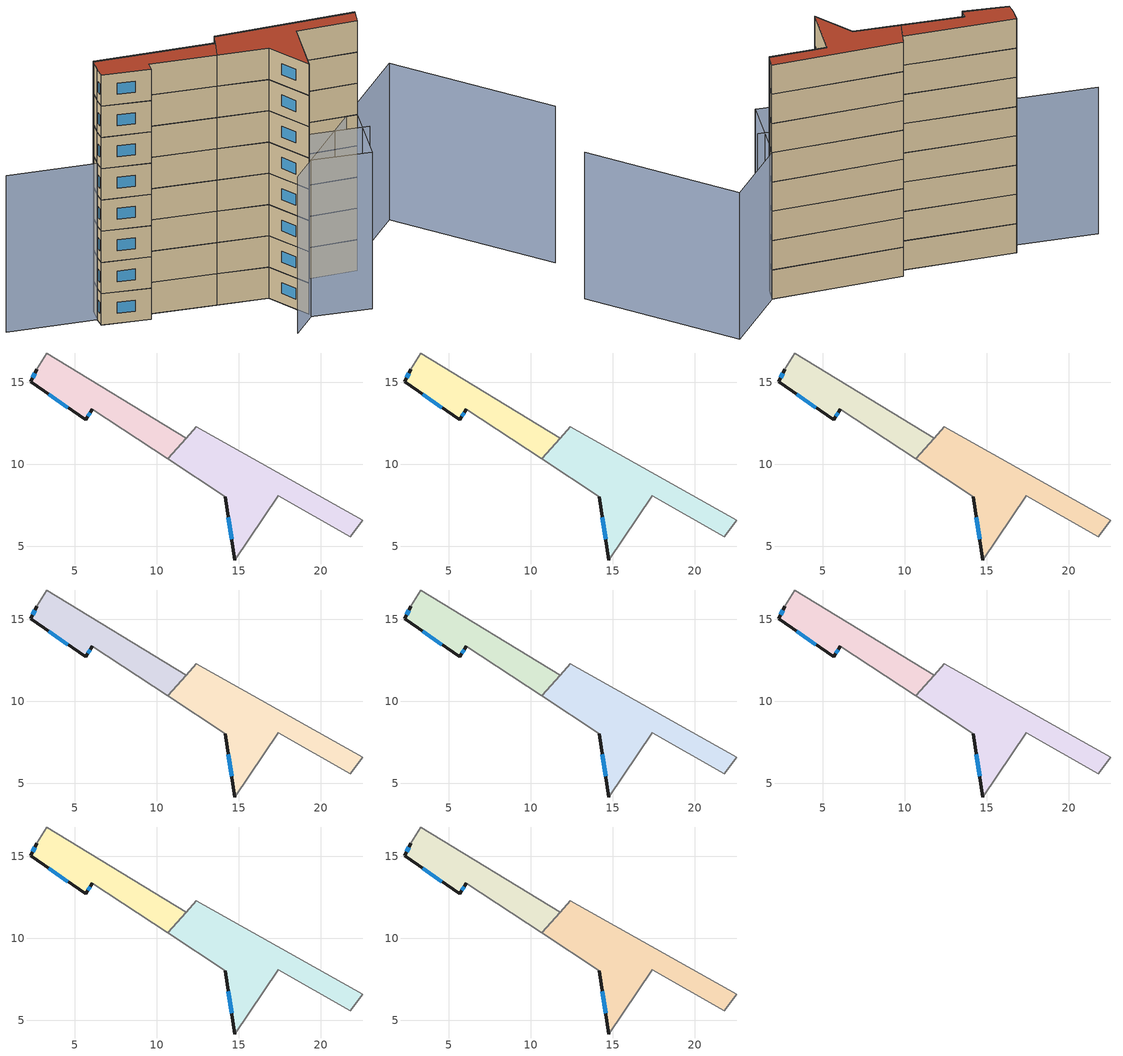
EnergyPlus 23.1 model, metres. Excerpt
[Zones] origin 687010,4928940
cfd7e46977343eb5_F0_dwelling_0
 floor ground (EU_floor_Construction): 10.68,10.32 11.81,11.59 3.3,16.78 2.68,15.78 2.34,15.02 5.67,12.7 6.07,13.35 z0
 wall outside (EU_wall_Construction): 6.07,13.35 5.67,12.7 2.34,15.02 2.68,15.78 z0:3
 wall adiabatic (EU_wall_Construction): 10.68,10.32 6.07,13.35 / 2.68,15.78 3.3,16.78 11.81,11.59 z0:3
 wall to cfd7e46977343eb5_F0_dwelling_1 (EU_wall_Construction): 11.81,11.59 10.68,10.32 z0:3
 window (EU_Window_Construction): 5.94,13.14 5.8,12.91 / 4.58,13.45 3.42,14.26 / 2.45,15.27 2.57,15.53 z0.98:2.02
cfd7e46977343eb5_F0_dwelling_1
 floor ground (EU_floor_Construction): 21.8,5.59 22.55,6.59 12.43,12.28 10.68,10.32 14.19,8.02 14.77,4.16 17.42,8.09 z0
 wall outside (EU_wall_Construction): 14.77,4.16 14.19,8.02 z0:3
 wall adiabatic (EU_wall_Construction): 11.82,11.59 12.43,12.28 22.55,6.59 21.8,5.59 17.42,8.09 14.77,4.16 / 14.19,8.02 10.68,10.32 z0:3
 window (EU_Window_Construction): 14.58,5.42 14.37,6.76 z0.98:2.02
cfd7e46977343eb5_F1_dwelling_0
 floor to cfd7e46977343eb5_F0_dwelling_0 (EU_floor_Construction): 10.68,10.32 11.81,11.59 3.3,16.78 2.68,15.78 2.34,15.02 5.67,12.7 6.07,13.35 z3
 wall outside (EU_wall_Construction): 6.07,13.35 5.67,12.7 2.34,15.02 2.68,15.78 z3:6
 wall adiabatic (EU_wall_Construction): 10.68,10.32 6.07,13.35 / 2.68,15.78 3.3,16.78 11.81,11.59 z3:6
 wall to cfd7e46977343eb5_F1_dwelling_1 (EU_wall_Construction): 11.81,11.59 10.68,10.32 z3:6
 window (EU_Window_Construction): 5.94,13.14 5.8,12.91 / 4.58,13.45 3.42,14.26 / 2.45,15.27 2.57,15.53 z3.98:5.02
cfd7e46977343eb5_F1_dwelling_1
 floor to cfd7e46977343eb5_F0_dwelling_1 (EU_floor_Construction): 21.8,5.59 22.55,6.59 12.43,12.28 10.68,10.32 14.19,8.02 14.76,4.16 17.42,8.09 z3
 wall outside (EU_wall_Construction): 14.77,4.16 14.19,8.02 z3:6
 wall adiabatic (EU_wall_Construction): 11.82,11.59 12.43,12.28 22.55,6.59 21.8,5.59 17.42,8.09 14.77,4.16 / 14.19,8.02 10.68,10.32 z3:6
 window (EU_Window_Construction): 14.58,5.42 14.37,6.76 z3.98:5.02
cfd7e46977343eb5_F2_dwelling_0
 floor to cfd7e46977343eb5_F1_dwelling_0 (EU_floor_Construction): 10.68,10.32 11.81,11.59 3.3,16.78 2.68,15.78 2.34,15.02 5.67,12.7 6.07,13.35 z6
 wall outside (EU_wall_Construction): 6.07,13.35 5.67,12.7 2.34,15.02 2.68,15.78 z6:9
 wall adiabatic (EU_wall_Construction): 10.68,10.32 6.07,13.35 / 2.68,15.78 3.3,16.78 11.81,11.59 z6:9
 wall to cfd7e46977343eb5_F2_dwelling_1 (EU_wall_Construction): 11.81,11.59 10.68,10.32 z6:9
 window (EU_Window_Construction): 5.94,13.14 5.8,12.91 / 4.58,13.45 3.42,14.26 / 2.45,15.27 2.57,15.53 z6.98:8.02
cfd7e46977343eb5_F2_dwelling_1
 floor to cfd7e46977343eb5_F1_dwelling_1 (EU_floor_Construction): 21.8,5.59 22.55,6.59 12.43,12.28 10.68,10.32 14.19,8.02 14.76,4.16 17.42,8.09 z6
 wall outside (EU_wall_Construction): 14.77,4.16 14.19,8.02 z6:9
 wall adiabatic (EU_wall_Construction): 11.82,11.59 12.43,12.28 22.55,6.59 21.8,5.59 17.42,8.09 14.77,4.16 / 14.19,8.02 10.68,10.32 z6:9
 window (EU_Window_Construction): 14.58,5.42 14.37,6.76 z6.98:8.02
cfd7e46977343eb5_F3_dwelling_0
 floor to cfd7e46977343eb5_F2_dwelling_0 (EU_floor_Construction): 10.68,10.32 11.81,11.59 3.3,16.78 2.68,15.78 2.34,15.02 5.67,12.7 6.07,13.35 z9
 wall outside (EU_wall_Construction): 6.07,13.35 5.67,12.7 2.34,15.02 2.68,15.78 z9:12
 wall adiabatic (EU_wall_Construction): 10.68,10.32 6.07,13.35 / 2.68,15.78 3.3,16.78 11.81,11.59 z9:12
 wall to cfd7e46977343eb5_F3_dwelling_1 (EU_wall_Construction): 11.81,11.59 10.68,10.32 z9:12
 window (EU_Window_Construction): 5.94,13.14 5.8,12.91 / 4.58,13.45 3.42,14.26 / 2.45,15.27 2.57,15.53 z9.98:11.02
cfd7e46977343eb5_F3_dwelling_1
 floor to cfd7e46977343eb5_F2_dwelling_1 (EU_floor_Construction): 21.8,5.59 22.55,6.59 12.43,12.28 10.68,10.32 14.19,8.02 14.76,4.16 17.42,8.09 z9
 wall outside (EU_wall_Construction): 14.77,4.16 14.19,8.02 z9:12
 wall adiabatic (EU_wall_Construction): 11.82,11.59 12.43,12.28 22.55,6.59 21.8,5.59 17.42,8.09 14.77,4.16 / 14.19,8.02 10.68,10.32 z9:12
 window (EU_Window_Construction): 14.58,5.42 14.37,6.76 z9.98:11.02
cfd7e46977343eb5_F4_dwelling_0
 floor to cfd7e46977343eb5_F3_dwelling_0 (EU_floor_Construction): 10.68,10.32 11.81,11.59 3.3,16.78 2.68,15.78 2.34,15.02 5.67,12.7 6.07,13.35 z12
 wall outside (EU_wall_Construction): 6.07,13.35 5.67,12.7 2.34,15.02 2.68,15.78 z12:15
 wall adiabatic (EU_wall_Construction): 10.68,10.32 6.07,13.35 / 2.68,15.78 3.3,16.78 11.81,11.59 z12:15
 wall to cfd7e46977343eb5_F4_dwelling_1 (EU_wall_Construction): 11.81,11.59 10.68,10.32 z12:15
 window (EU_Window_Construction): 5.94,13.14 5.8,12.91 / 4.58,13.45 3.42,14.26 / 2.45,15.27 2.57,15.53 z12.98:14.02
cfd7e46977343eb5_F4_dwelling_1
 floor to cfd7e46977343eb5_F3_dwelling_1 (EU_floor_Construction): 21.8,5.59 22.55,6.59 12.43,12.28 10.68,10.32 14.19,8.02 14.76,4.16 17.42,8.09 z12
 wall outside (EU_wall_Construction): 14.77,4.16 14.19,8.02 z12:15
 wall adiabatic (EU_wall_Construction): 11.82,11.59 12.43,12.28 22.55,6.59 21.8,5.59 17.42,8.09 14.77,4.16 / 14.19,8.02 10.68,10.32 z12:15
 window (EU_Window_Construction): 14.58,5.42 14.37,6.76 z12.98:14.02
cfd7e46977343eb5_F5_dwelling_0
 floor to cfd7e46977343eb5_F4_dwelling_0 (EU_floor_Construction): 10.68,10.32 11.81,11.59 3.3,16.78 2.68,15.78 2.34,15.02 5.67,12.7 6.07,13.35 z15
 wall outside (EU_wall_Construction): 6.07,13.35 5.67,12.7 2.34,15.02 2.68,15.78 z15:18
 wall adiabatic (EU_wall_Construction): 10.68,10.32 6.07,13.35 / 2.68,15.78 3.3,16.78 11.81,11.59 z15:18
 wall to cfd7e46977343eb5_F5_dwelling_1 (EU_wall_Construction): 11.81,11.59 10.68,10.32 z15:18
 window (EU_Window_Construction): 5.94,13.14 5.8,12.91 / 4.58,13.45 3.42,14.26 / 2.45,15.27 2.57,15.53 z15.98:17.02
cfd7e46977343eb5_F5_dwelling_1
 floor to cfd7e46977343eb5_F4_dwelling_1 (EU_floor_Construction): 21.8,5.59 22.55,6.59 12.43,12.28 10.68,10.32 14.19,8.02 14.76,4.16 17.42,8.09 z15
 wall outside (EU_wall_Construction): 14.77,4.16 14.19,8.02 z15:18
 wall adiabatic (EU_wall_Construction): 11.82,11.59 12.43,12.28 22.55,6.59 21.8,5.59 17.42,8.09 14.77,4.16 / 14.19,8.02 10.68,10.32 z15:18
 window (EU_Window_Construction): 14.58,5.42 14.37,6.76 z15.98:17.02
cfd7e46977343eb5_F6_dwelling_0
 floor to cfd7e46977343eb5_F5_dwelling_0 (EU_floor_Construction): 10.68,10.32 11.81,11.59 3.3,16.78 2.68,15.78 2.34,15.02 5.67,12.7 6.07,13.35 z18
 wall outside (EU_wall_Construction): 6.07,13.35 5.67,12.7 2.34,15.02 2.68,15.78 z18:21
 wall adiabatic (EU_wall_Construction): 10.68,10.32 6.07,13.35 / 2.68,15.78 3.3,16.78 11.81,11.59 z18:21
 wall to cfd7e46977343eb5_F6_dwelling_1 (EU_wall_Construction): 11.81,11.59 10.68,10.32 z18:21
 window (EU_Window_Construction): 5.94,13.14 5.8,12.91 / 4.58,13.45 3.42,14.26 / 2.45,15.27 2.57,15.53 z18.98:20.02
cfd7e46977343eb5_F6_dwelling_1
 floor to cfd7e46977343eb5_F5_dwelling_1 (EU_floor_Construction): 21.8,5.59 22.55,6.59 12.43,12.28 10.68,10.32 14.19,8.02 14.76,4.16 17.42,8.09 z18
 wall outside (EU_wall_Construction): 14.77,4.16 14.19,8.02 z18:21
 wall adiabatic (EU_wall_Construction): 11.82,11.59 12.43,12.28 22.55,6.59 21.8,5.59 17.42,8.09 14.77,4.16 / 14.19,8.02 10.68,10.32 z18:21
 window (EU_Window_Construction): 14.58,5.42 14.37,6.76 z18.98:20.02
cfd7e46977343eb5_F7_dwelling_0
 floor to cfd7e46977343eb5_F6_dwelling_0 (EU_floor_Construction): 10.68,10.32 11.81,11.59 3.3,16.78 2.68,15.78 2.34,15.02 5.67,12.7 6.07,13.35 z21
 wall outside (EU_wall_Construction): 6.07,13.35 5.67,12.7 2.34,15.02 2.68,15.78 z21:24
 wall adiabatic (EU_wall_Construction): 10.68,10.32 6.07,13.35 / 2.68,15.78 3.3,16.78 11.81,11.59 z21:24
 wall to cfd7e46977343eb5_F7_dwelling_1 (EU_wall_Construction): 11.81,11.59 10.68,10.32 z21:24
 window (EU_Window_Construction): 5.94,13.14 5.8,12.91 / 4.58,13.45 3.42,14.26 / 2.45,15.27 2.57,15.53 z21.98:23.02
 roof outside (EU_roof_Construction): 11.81,11.59 10.68,10.32 6.07,13.35 5.67,12.7 2.34,15.02 2.68,15.78 3.3,16.78 z24
cfd7e46977343eb5_F7_dwelling_1
 floor to cfd7e46977343eb5_F6_dwelling_1 (EU_floor_Construction): 21.8,5.59 22.55,6.59 12.43,12.28 10.68,10.32 14.19,8.02 14.76,4.16 17.42,8.09 z21
 wall outside (EU_wall_Construction): 14.77,4.16 14.19,8.02 z21:24
 wall adiabatic (EU_wall_Construction): 11.82,11.59 12.43,12.28 22.55,6.59 21.8,5.59 17.42,8.09 14.77,4.16 / 14.19,8.02 10.68,10.32 z21:24
 window (EU_Window_Construction): 14.58,5.42 14.37,6.76 z21.98:23.02
 roof outside (EU_roof_Construction): 22.55,6.59 21.8,5.59 17.42,8.09 14.77,4.16 14.19,8.02 10.68,10.32 12.43,12.28 z24
shading: 12.27,3.04 28.69,8.71 / 28.69,8.71 33.4,-4.92 / 21.31,3.78 -3.54,19.79 / 21.8,5.59 18.8,1.09 / 18.8,1.09 14.59,3.9 / 14.59,3.9 17.59,8.4 / 17.59,8.4 21.8,5.59 z0:15
[Building]
EU S2 Campaign: North Axis=0; Terrain=City; Solar Distribution=FullExterior
[Site:Location]
Bologna: Latitude=44.5; Longitude=11.25; Time Zone=1; Elevation=37
[SizingPeriod:WeatherFileDays]
AnnualSizingPeriod: Begin Month=1; Begin Day of Month=1; End Month=12; End Day of Month=31; Day of Week for Start Day=Monday; Use Weather File Daylight Saving Period=No; Use Weather File Rain and Snow Indicators=No
[MATERIAL]
EU_InternalMass_Material: Roughness=MediumRough; Thickness=0.1; Conductivity=1; Density=1800; Specific Heat=900; Thermal Absorptance=0.9; Solar Absorptance=0.7; Visible Absorptance=0.7
[MATERIAL:NOMASS] Roughness=MediumRough; Thermal Absorptance=0.9; Solar Absorptance=0.7; Visible Absorptance=0.7
Name | Thermal Resistance
EU_wall_NoMass | 0.905828
EU_roof_NoMass | 0.37593
EU_floor_NoMass | 0.67114
[WINDOWMATERIAL:SIMPLEGLAZINGSYSTEM]
EU_Window_SimpleGlazing: UFactor=4.52486; Solar Heat Gain Coefficient=0.85; Visible Transmittance=0.85
[CONSTRUCTION]
EU_wall_Construction: EU_wall_NoMass
EU_roof_Construction: EU_roof_NoMass
EU_floor_Construction: EU_floor_NoMass
EU_InternalMass_Construction: EU_InternalMass_Material
EU_Window_Construction: EU_Window_SimpleGlazing
[ZONE] Type=1; Multiplier=1; Ceiling Height=autocalculate; Floor Area=autocalculate; Part of Total Floor Area=Yes
Name | Volume
cfd7e46977343eb5_F0_dwelling_0 | 53.2676
cfd7e46977343eb5_F1_dwelling_0; cfd7e46977343eb5_F2_dwelling_0; cfd7e46977343eb5_F3_dwelling_0; cfd7e46977343eb5_F4_dwelling_0; cfd7e46977343eb5_F5_dwelling_0; cfd7e46977343eb5_F6_dwelling_0; cfd7e46977343eb5_F7_dwelling_0 | 53.2734
cfd7e46977343eb5_F0_dwelling_1; cfd7e46977343eb5_F1_dwelling_1; cfd7e46977343eb5_F2_dwelling_1; cfd7e46977343eb5_F3_dwelling_1; cfd7e46977343eb5_F4_dwelling_1; cfd7e46977343eb5_F5_dwelling_1; cfd7e46977343eb5_F6_dwelling_1; cfd7e46977343eb5_F7_dwelling_1 | 86.3005
[INTERNALMASS] Construction=EU_InternalMass_Construction
Name | Zone or ZoneList | Surface Area
cfd7e46977343eb5_F0_dwelling_0_EU_InternalMass | cfd7e46977343eb5_F0_dwelling_0 | 17.764
cfd7e46977343eb5_F0_dwelling_1_EU_InternalMass | cfd7e46977343eb5_F0_dwelling_1 | 28.7664
cfd7e46977343eb5_F1_dwelling_0_EU_InternalMass | cfd7e46977343eb5_F1_dwelling_0 | 17.764
cfd7e46977343eb5_F1_dwelling_1_EU_InternalMass | cfd7e46977343eb5_F1_dwelling_1 | 28.7664
cfd7e46977343eb5_F2_dwelling_0_EU_InternalMass | cfd7e46977343eb5_F2_dwelling_0 | 17.764
cfd7e46977343eb5_F2_dwelling_1_EU_InternalMass | cfd7e46977343eb5_F2_dwelling_1 | 28.7664
cfd7e46977343eb5_F3_dwelling_0_EU_InternalMass | cfd7e46977343eb5_F3_dwelling_0 | 17.764
cfd7e46977343eb5_F3_dwelling_1_EU_InternalMass | cfd7e46977343eb5_F3_dwelling_1 | 28.7664
cfd7e46977343eb5_F4_dwelling_0_EU_InternalMass | cfd7e46977343eb5_F4_dwelling_0 | 17.764
cfd7e46977343eb5_F4_dwelling_1_EU_InternalMass | cfd7e46977343eb5_F4_dwelling_1 | 28.7664
cfd7e46977343eb5_F5_dwelling_0_EU_InternalMass | cfd7e46977343eb5_F5_dwelling_0 | 17.764
cfd7e46977343eb5_F5_dwelling_1_EU_InternalMass | cfd7e46977343eb5_F5_dwelling_1 | 28.7664
cfd7e46977343eb5_F6_dwelling_0_EU_InternalMass | cfd7e46977343eb5_F6_dwelling_0 | 17.764
cfd7e46977343eb5_F6_dwelling_1_EU_InternalMass | cfd7e46977343eb5_F6_dwelling_1 | 28.7664
cfd7e46977343eb5_F7_dwelling_0_EU_InternalMass | cfd7e46977343eb5_F7_dwelling_0 | 17.764
cfd7e46977343eb5_F7_dwelling_1_EU_InternalMass | cfd7e46977343eb5_F7_dwelling_1 | 28.7664
[OTHEREQUIPMENT] Fuel Type=Electricity; Design Level Calculation Method=Watts/Area; Power per Zone Floor Area=1; Fraction Latent=0; Fraction Radiant=0; Fraction Lost=0; Carbon Dioxide Generation Rate=0; EndUse Subcategory=EU_Step8_InternalGains
Name | Zone or ZoneList or Space or SpaceList | Schedule
EU_Step8_InternalGain_cfd7e46977343eb5_F0_dwelling_0_f000 | cfd7e46977343eb5_F0_dwelling_0 | EU_Step8_GainSchedule_cfd7e46977343eb5_F0_dwelling_0_f000
EU_Step8_InternalGain_cfd7e46977343eb5_F0_dwelling_1_f000 | cfd7e46977343eb5_F0_dwelling_1 | EU_Step8_GainSchedule_cfd7e46977343eb5_F0_dwelling_1_f000
EU_Step8_InternalGain_cfd7e46977343eb5_F1_dwelling_0_f000 | cfd7e46977343eb5_F1_dwelling_0 | EU_Step8_GainSchedule_cfd7e46977343eb5_F1_dwelling_0_f000
EU_Step8_InternalGain_cfd7e46977343eb5_F1_dwelling_1_f000 | cfd7e46977343eb5_F1_dwelling_1 | EU_Step8_GainSchedule_cfd7e46977343eb5_F1_dwelling_1_f000
EU_Step8_InternalGain_cfd7e46977343eb5_F2_dwelling_0_f000 | cfd7e46977343eb5_F2_dwelling_0 | EU_Step8_GainSchedule_cfd7e46977343eb5_F2_dwelling_0_f000
EU_Step8_InternalGain_cfd7e46977343eb5_F2_dwelling_1_f000 | cfd7e46977343eb5_F2_dwelling_1 | EU_Step8_GainSchedule_cfd7e46977343eb5_F2_dwelling_1_f000
EU_Step8_InternalGain_cfd7e46977343eb5_F3_dwelling_0_f000 | cfd7e46977343eb5_F3_dwelling_0 | EU_Step8_GainSchedule_cfd7e46977343eb5_F3_dwelling_0_f000
EU_Step8_InternalGain_cfd7e46977343eb5_F3_dwelling_1_f000 | cfd7e46977343eb5_F3_dwelling_1 | EU_Step8_GainSchedule_cfd7e46977343eb5_F3_dwelling_1_f000
EU_Step8_InternalGain_cfd7e46977343eb5_F4_dwelling_0_f000 | cfd7e46977343eb5_F4_dwelling_0 | EU_Step8_GainSchedule_cfd7e46977343eb5_F4_dwelling_0_f000
EU_Step8_InternalGain_cfd7e46977343eb5_F4_dwelling_1_f000 | cfd7e46977343eb5_F4_dwelling_1 | EU_Step8_GainSchedule_cfd7e46977343eb5_F4_dwelling_1_f000
EU_Step8_InternalGain_cfd7e46977343eb5_F5_dwelling_0_f000 | cfd7e46977343eb5_F5_dwelling_0 | EU_Step8_GainSchedule_cfd7e46977343eb5_F5_dwelling_0_f000
EU_Step8_InternalGain_cfd7e46977343eb5_F5_dwelling_1_f000 | cfd7e46977343eb5_F5_dwelling_1 | EU_Step8_GainSchedule_cfd7e46977343eb5_F5_dwelling_1_f000
EU_Step8_InternalGain_cfd7e46977343eb5_F6_dwelling_0_f000 | cfd7e46977343eb5_F6_dwelling_0 | EU_Step8_GainSchedule_cfd7e46977343eb5_F6_dwelling_0_f000
EU_Step8_InternalGain_cfd7e46977343eb5_F6_dwelling_1_f000 | cfd7e46977343eb5_F6_dwelling_1 | EU_Step8_GainSchedule_cfd7e46977343eb5_F6_dwelling_1_f000
EU_Step8_InternalGain_cfd7e46977343eb5_F7_dwelling_0_f000 | cfd7e46977343eb5_F7_dwelling_0 | EU_Step8_GainSchedule_cfd7e46977343eb5_F7_dwelling_0_f000
EU_Step8_InternalGain_cfd7e46977343eb5_F7_dwelling_1_f000 | cfd7e46977343eb5_F7_dwelling_1 | EU_Step8_GainSchedule_cfd7e46977343eb5_F7_dwelling_1_f000
[ZONEVENTILATION:DESIGNFLOWRATE] Schedule=EU_AlwaysOn; Design Flow Rate Calculation Method=AirChanges/Hour; Air Changes per Hour=0.73129; Ventilation Type=Natural; Fan Pressure Rise=0; Fan Total Efficiency=1; Constant Term Coefficient=1; Temperature Term Coefficient=0; Velocity Term Coefficient=0; Velocity Squared Term Coefficient=0; Minimum Indoor Temperature=-100; Maximum Indoor Temperature=100; Delta Temperature=-100; Minimum Outdoor Temperature=-100; Maximum Outdoor Temperature=100; Maximum Wind Speed=40
Name | Zone or ZoneList or Space or SpaceList
EU_ConstantAir_cfd7e46977343eb5_F0_dwelling_0 | cfd7e46977343eb5_F0_dwelling_0
EU_ConstantAir_cfd7e46977343eb5_F0_dwelling_1 | cfd7e46977343eb5_F0_dwelling_1
EU_ConstantAir_cfd7e46977343eb5_F1_dwelling_0 | cfd7e46977343eb5_F1_dwelling_0
EU_ConstantAir_cfd7e46977343eb5_F1_dwelling_1 | cfd7e46977343eb5_F1_dwelling_1
EU_ConstantAir_cfd7e46977343eb5_F2_dwelling_0 | cfd7e46977343eb5_F2_dwelling_0
EU_ConstantAir_cfd7e46977343eb5_F2_dwelling_1 | cfd7e46977343eb5_F2_dwelling_1
EU_ConstantAir_cfd7e46977343eb5_F3_dwelling_0 | cfd7e46977343eb5_F3_dwelling_0
EU_ConstantAir_cfd7e46977343eb5_F3_dwelling_1 | cfd7e46977343eb5_F3_dwelling_1
EU_ConstantAir_cfd7e46977343eb5_F4_dwelling_0 | cfd7e46977343eb5_F4_dwelling_0
EU_ConstantAir_cfd7e46977343eb5_F4_dwelling_1 | cfd7e46977343eb5_F4_dwelling_1
EU_ConstantAir_cfd7e46977343eb5_F5_dwelling_0 | cfd7e46977343eb5_F5_dwelling_0
EU_ConstantAir_cfd7e46977343eb5_F5_dwelling_1 | cfd7e46977343eb5_F5_dwelling_1
EU_ConstantAir_cfd7e46977343eb5_F6_dwelling_0 | cfd7e46977343eb5_F6_dwelling_0
EU_ConstantAir_cfd7e46977343eb5_F6_dwelling_1 | cfd7e46977343eb5_F6_dwelling_1
EU_ConstantAir_cfd7e46977343eb5_F7_dwelling_0 | cfd7e46977343eb5_F7_dwelling_0
EU_ConstantAir_cfd7e46977343eb5_F7_dwelling_1 | cfd7e46977343eb5_F7_dwelling_1
[HVACTEMPLATE:THERMOSTAT] Constant Heating Setpoint=20; Constant Cooling Setpoint=50
EU_HeatOnly_cfd7e46977343eb5_F0_dwelling_0; EU_HeatOnly_cfd7e46977343eb5_F0_dwelling_1; EU_HeatOnly_cfd7e46977343eb5_F1_dwelling_0; EU_HeatOnly_cfd7e46977343eb5_F1_dwelling_1; EU_HeatOnly_cfd7e46977343eb5_F2_dwelling_0; EU_HeatOnly_cfd7e46977343eb5_F2_dwelling_1; EU_HeatOnly_cfd7e46977343eb5_F3_dwelling_0; EU_HeatOnly_cfd7e46977343eb5_F3_dwelling_1; EU_HeatOnly_cfd7e46977343eb5_F4_dwelling_0; EU_HeatOnly_cfd7e46977343eb5_F4_dwelling_1; EU_HeatOnly_cfd7e46977343eb5_F5_dwelling_0; EU_HeatOnly_cfd7e46977343eb5_F5_dwelling_1; EU_HeatOnly_cfd7e46977343eb5_F6_dwelling_0; EU_HeatOnly_cfd7e46977343eb5_F6_dwelling_1; EU_HeatOnly_cfd7e46977343eb5_F7_dwelling_0; EU_HeatOnly_cfd7e46977343eb5_F7_dwelling_1
[HVACTEMPLATE:ZONE:IDEALLOADSAIRSYSTEM] System Availability Schedule=EU_AlwaysOn; Maximum Heating Supply Air Temperature=50; Minimum Cooling Supply Air Temperature=13; Maximum Heating Supply Air Humidity Ratio=0.0156; Minimum Cooling Supply Air Humidity Ratio=0.0077; Heating Limit=NoLimit; Cooling Limit=NoLimit; Heating Availability Schedule=EU_AlwaysOn; Cooling Availability Schedule=EU_CoolingOff; Dehumidification Control Type=ConstantSensibleHeatRatio; Cooling Sensible Heat Ratio=0.7; Dehumidification Setpoint=60; Humidification Control Type=None; Humidification Setpoint=30; Outdoor Air Method=None; Outdoor Air Flow Rate per Person=0.00944; Outdoor Air Flow Rate per Zone Floor Area=0; Outdoor Air Flow Rate per Zone=0; Demand Controlled Ventilation Type=None; Outdoor Air Economizer Type=NoEconomizer; Heat Recovery Type=None; Sensible Heat Recovery Effectiveness=0.7; Latent Heat Recovery Effectiveness=0.65
Name | Template Thermostat
cfd7e46977343eb5_F0_dwelling_0 | EU_HeatOnly_cfd7e46977343eb5_F0_dwelling_0
cfd7e46977343eb5_F0_dwelling_1 | EU_HeatOnly_cfd7e46977343eb5_F0_dwelling_1
cfd7e46977343eb5_F1_dwelling_0 | EU_HeatOnly_cfd7e46977343eb5_F1_dwelling_0
cfd7e46977343eb5_F1_dwelling_1 | EU_HeatOnly_cfd7e46977343eb5_F1_dwelling_1
cfd7e46977343eb5_F2_dwelling_0 | EU_HeatOnly_cfd7e46977343eb5_F2_dwelling_0
cfd7e46977343eb5_F2_dwelling_1 | EU_HeatOnly_cfd7e46977343eb5_F2_dwelling_1
cfd7e46977343eb5_F3_dwelling_0 | EU_HeatOnly_cfd7e46977343eb5_F3_dwelling_0
cfd7e46977343eb5_F3_dwelling_1 | EU_HeatOnly_cfd7e46977343eb5_F3_dwelling_1
cfd7e46977343eb5_F4_dwelling_0 | EU_HeatOnly_cfd7e46977343eb5_F4_dwelling_0
cfd7e46977343eb5_F4_dwelling_1 | EU_HeatOnly_cfd7e46977343eb5_F4_dwelling_1
cfd7e46977343eb5_F5_dwelling_0 | EU_HeatOnly_cfd7e46977343eb5_F5_dwelling_0
cfd7e46977343eb5_F5_dwelling_1 | EU_HeatOnly_cfd7e46977343eb5_F5_dwelling_1
cfd7e46977343eb5_F6_dwelling_0 | EU_HeatOnly_cfd7e46977343eb5_F6_dwelling_0
cfd7e46977343eb5_F6_dwelling_1 | EU_HeatOnly_cfd7e46977343eb5_F6_dwelling_1
cfd7e46977343eb5_F7_dwelling_0 | EU_HeatOnly_cfd7e46977343eb5_F7_dwelling_0
cfd7e46977343eb5_F7_dwelling_1 | EU_HeatOnly_cfd7e46977343eb5_F7_dwelling_1
[SIZING:ZONE] Zone Cooling Design Supply Air Temperature Input Method=SupplyAirTemperature; Zone Cooling Design Supply Air Temperature=13; Zone Heating Design Supply Air Temperature Input Method=SupplyAirTemperature; Zone Heating Design Supply Air Temperature=50; Zone Cooling Design Supply Air Humidity Ratio=0.008; Zone Heating Design Supply Air Humidity Ratio=0.008; Cooling Design Air Flow Method=DesignDay; Cooling Design Air Flow Rate=0; Cooling Minimum Air Flow per Zone Floor Area=0.000762; Cooling Minimum Air Flow=0; Cooling Minimum Air Flow Fraction=0.2; Heating Design Air Flow Method=DesignDay; Heating Design Air Flow Rate=0; Heating Maximum Air Flow per Zone Floor Area=0.002032; Heating Maximum Air Flow=0.141576; Heating Maximum Air Flow Fraction=0.3; Account for Dedicated Outdoor Air System=No; Dedicated Outdoor Air System Control Strategy=NeutralSupplyAir; Dedicated Outdoor Air Low Setpoint Temperature for Design=autosize; Dedicated Outdoor Air High Setpoint Temperature for Design=autosize; Zone Load Sizing Method=Sensible Load Only No Latent Load; Zone Latent Cooling Design Supply Air Humidity Ratio Input Method=HumidityRatioDifference; Zone Cooling Design Supply Air Humidity Ratio Difference=0.005; Zone Latent Heating Design Supply Air Humidity Ratio Input Method=HumidityRatioDifference; Zone Humidification Design Supply Air Humidity Ratio Difference=0.005
cfd7e46977343eb5_F0_dwelling_0; cfd7e46977343eb5_F0_dwelling_1; cfd7e46977343eb5_F1_dwelling_0; cfd7e46977343eb5_F1_dwelling_1; cfd7e46977343eb5_F2_dwelling_0; cfd7e46977343eb5_F2_dwelling_1; cfd7e46977343eb5_F3_dwelling_0; cfd7e46977343eb5_F3_dwelling_1; cfd7e46977343eb5_F4_dwelling_0; cfd7e46977343eb5_F4_dwelling_1; cfd7e46977343eb5_F5_dwelling_0; cfd7e46977343eb5_F5_dwelling_1; cfd7e46977343eb5_F6_dwelling_0; cfd7e46977343eb5_F6_dwelling_1; cfd7e46977343eb5_F7_dwelling_0; cfd7e46977343eb5_F7_dwelling_1
[SCHEDULE:CONSTANT]
Name | Hourly Value
EU_AlwaysOn | 1
EU_CoolingOff | 0
[SCHEDULE:FILE] Column Number=1; Rows to Skip at Top=0; Number of Hours of Data=8760; Column Separator=Comma; Interpolate to Timestep=No; Minutes per Item=60; Adjust Schedule for Daylight Savings=Yes
Name | File
EU_Step8_GainSchedule_cfd7e46977343eb5_F0_dwelling_0_f000 | ../../schedules/cfd7e46977343eb5/cfd7e46977343eb5_F0_dwelling_0_f000_gain.csv
EU_Step8_GainSchedule_cfd7e46977343eb5_F0_dwelling_1_f000 | ../../schedules/cfd7e46977343eb5/cfd7e46977343eb5_F0_dwelling_1_f000_gain.csv
EU_Step8_GainSchedule_cfd7e46977343eb5_F1_dwelling_0_f000 | ../../schedules/cfd7e46977343eb5/cfd7e46977343eb5_F1_dwelling_0_f000_gain.csv
EU_Step8_GainSchedule_cfd7e46977343eb5_F1_dwelling_1_f000 | ../../schedules/cfd7e46977343eb5/cfd7e46977343eb5_F1_dwelling_1_f000_gain.csv
EU_Step8_GainSchedule_cfd7e46977343eb5_F2_dwelling_0_f000 | ../../schedules/cfd7e46977343eb5/cfd7e46977343eb5_F2_dwelling_0_f000_gain.csv
EU_Step8_GainSchedule_cfd7e46977343eb5_F2_dwelling_1_f000 | ../../schedules/cfd7e46977343eb5/cfd7e46977343eb5_F2_dwelling_1_f000_gain.csv
EU_Step8_GainSchedule_cfd7e46977343eb5_F3_dwelling_0_f000 | ../../schedules/cfd7e46977343eb5/cfd7e46977343eb5_F3_dwelling_0_f000_gain.csv
EU_Step8_GainSchedule_cfd7e46977343eb5_F3_dwelling_1_f000 | ../../schedules/cfd7e46977343eb5/cfd7e46977343eb5_F3_dwelling_1_f000_gain.csv
EU_Step8_GainSchedule_cfd7e46977343eb5_F4_dwelling_0_f000 | ../../schedules/cfd7e46977343eb5/cfd7e46977343eb5_F4_dwelling_0_f000_gain.csv
EU_Step8_GainSchedule_cfd7e46977343eb5_F4_dwelling_1_f000 | ../../schedules/cfd7e46977343eb5/cfd7e46977343eb5_F4_dwelling_1_f000_gain.csv
EU_Step8_GainSchedule_cfd7e46977343eb5_F5_dwelling_0_f000 | ../../schedules/cfd7e46977343eb5/cfd7e46977343eb5_F5_dwelling_0_f000_gain.csv
EU_Step8_GainSchedule_cfd7e46977343eb5_F5_dwelling_1_f000 | ../../schedules/cfd7e46977343eb5/cfd7e46977343eb5_F5_dwelling_1_f000_gain.csv
EU_Step8_GainSchedule_cfd7e46977343eb5_F6_dwelling_0_f000 | ../../schedules/cfd7e46977343eb5/cfd7e46977343eb5_F6_dwelling_0_f000_gain.csv
EU_Step8_GainSchedule_cfd7e46977343eb5_F6_dwelling_1_f000 | ../../schedules/cfd7e46977343eb5/cfd7e46977343eb5_F6_dwelling_1_f000_gain.csv
EU_Step8_GainSchedule_cfd7e46977343eb5_F7_dwelling_0_f000 | ../../schedules/cfd7e46977343eb5/cfd7e46977343eb5_F7_dwelling_0_f000_gain.csv
EU_Step8_GainSchedule_cfd7e46977343eb5_F7_dwelling_1_f000 | ../../schedules/cfd7e46977343eb5/cfd7e46977343eb5_F7_dwelling_1_f000_gain.csv
